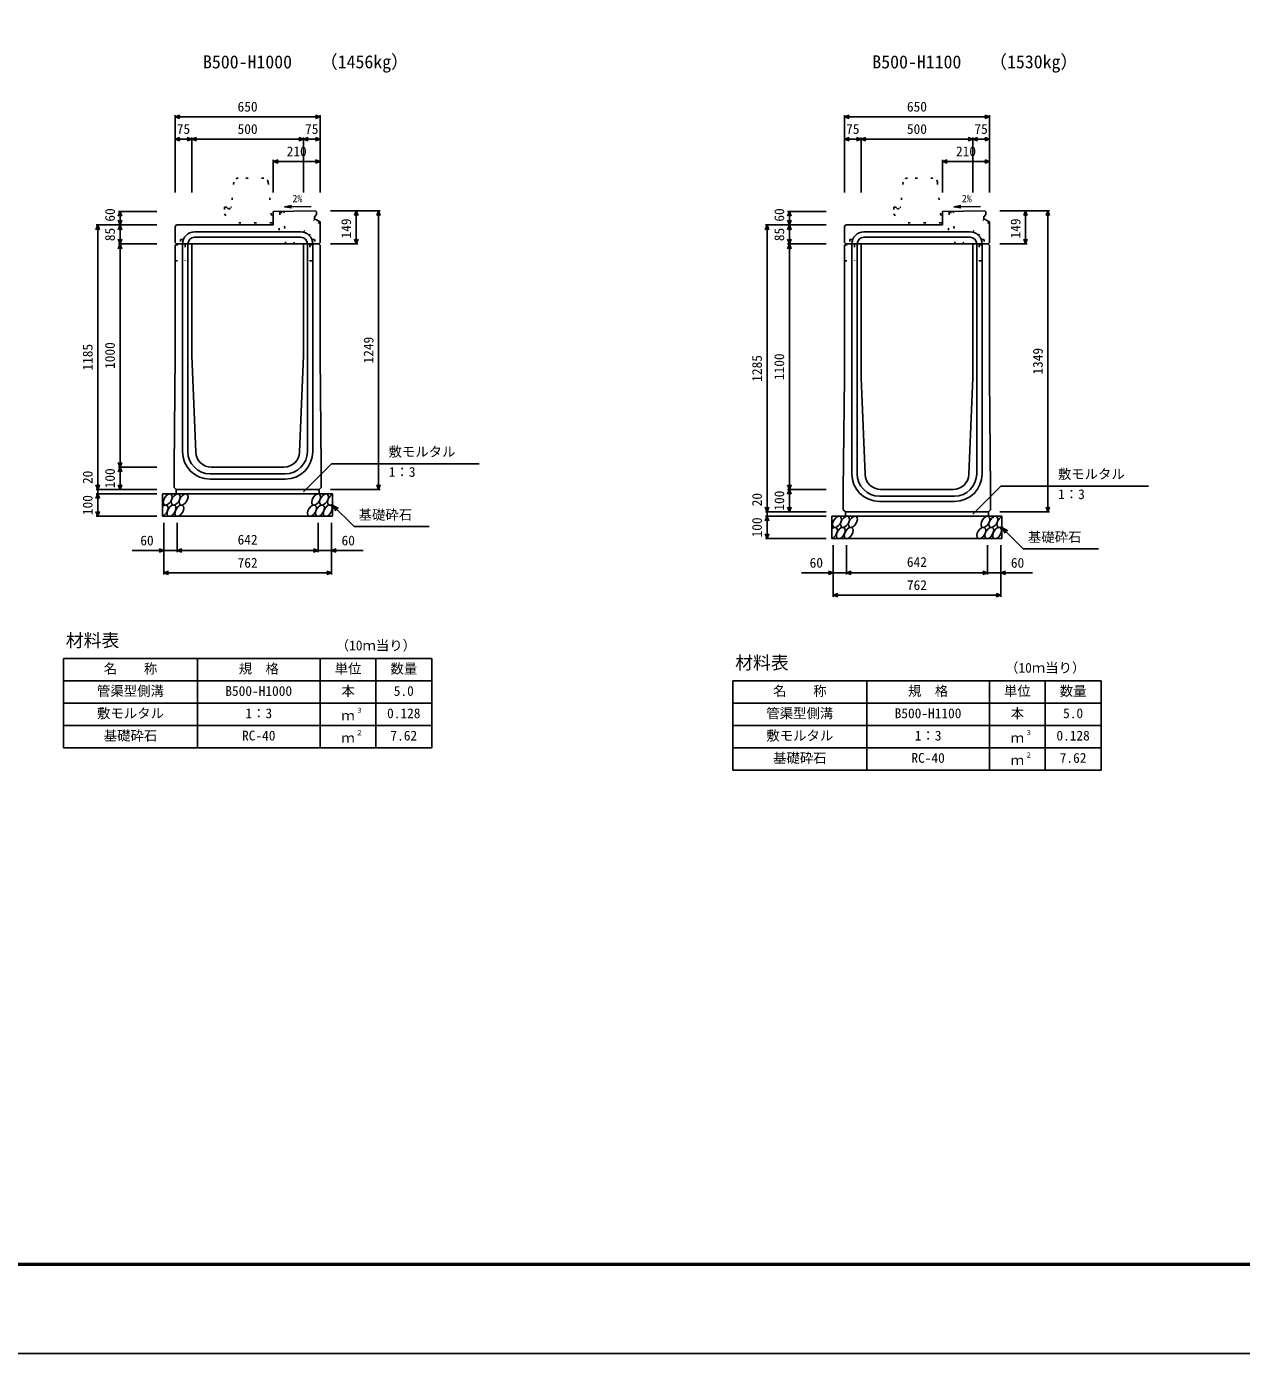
# Model space of a CAD drawing. Units: millimetres, scale not verified. Extents: x -12600 to 12600, y -5940 to 5940.
# Drawn here: x 1709 to 7154, y -5940 to 6 of the extents above; entities that cross this region are included whole.
import ezdxf
from ezdxf.enums import TextEntityAlignment as Align

# ---------------------------------------------------------------- set-up
doc = ezdxf.new("R2010")
doc.units = ezdxf.units.MM
doc.header["$LTSCALE"] = 40
doc.linetypes.add('DOTTED', pattern=[1.75, 0.25, -1.5])
for name, color, linetype, lineweight in [('0-0_DIM', 7, 'Continuous', 25), ('0-1_Defpoints', 5, 'Continuous', 25), ('0-2_HATCH', 6, 'Continuous', 25), ('0-3_HYO', 3, 'Continuous', 25), ('0-4_HYO2', 4, 'Continuous', 25), ('0-5_OUTLINE', 3, 'Continuous', 25), ('0-6_OUTLINE2', 4, 'DOTTED', 25), ('0-7_TXT', 7, 'Continuous', 25), ('0-8_WAKU', 3, 'Continuous', 25)]:
    doc.layers.add(name, color=color, linetype=linetype, lineweight=lineweight)
doc.styles.add('ＭＳ ゴシック', font='')
doc.styles.get('ＭＳ ゴシック').set_extended_font_data('MS Gothic')

msp = doc.modelspace()

# ---------------------------------------------------------------- linework, layer by layer
at = {"layer": '0-0_DIM'}
for p, q in [((2375, -391.04), (2375, -738.54)), ((3025, -398.54), (2375, -398.54)), ((3025, -391.04), (3025, -738.54)), ((5375, -391.04), (5375, -738.54)), ((6025, -398.54), (5375, -398.54)), ((6025, -391.04), (6025, -738.54)), ((2450, -498.54), (2375, -498.54)), ((2450, -491.04), (2450, -738.54)), ((2450, -498.54), (2950, -498.54)), ((2950, -491.04), (2950, -738.54)), ((2950, -498.54), (3025, -498.54)), ((5450, -498.54), (5375, -498.54)), ((5450, -491.04), (5450, -738.54)), ((5450, -498.54), (5950, -498.54)), ((5950, -491.04), (5950, -738.54)), ((5950, -498.54), (6025, -498.54)), ((2815, -591.04), (2815, -738.54)), ((5815, -591.04), (5815, -738.54)), ((2815, -598.54), (3025, -598.54)), ((5815, -598.54), (6025, -598.54)), ((2120.5, -823.54), (2293, -823.54)), ((2128, -823.54), (2128, -883.54)), ((3294.5, -819.54), (3072, -819.54)), ((3187, -819.54), (3187, -968.54)), ((3287, -819.54), (3287, -2068.54)), ((5120.5, -823.54), (5293, -823.54)), ((5128, -823.54), (5128, -883.54)), ((6294.5, -819.54), (6072, -819.54)), ((6187, -819.54), (6187, -968.54)), ((6287, -819.54), (6287, -2168.54)), ((2020.5, -883.54), (2293, -883.54)), ((2028, -883.54), (2028, -2068.54)), ((2128, -968.54), (2128, -883.54)), ((5020.5, -883.54), (5293, -883.54)), ((5028, -883.54), (5028, -2168.54)), ((5128, -968.54), (5128, -883.54)), ((2120.5, -968.54), (2293, -968.54)), ((2128, -968.54), (2128, -1968.54)), ((3194.5, -968.54), (3072, -968.54)), ((5120.5, -968.54), (5293, -968.54)), ((5128, -968.54), (5128, -2068.54)), ((6194.5, -968.54), (6072, -968.54)), ((2949.77, -2079.35), (3076, -1953.11)), ((3076, -1953.11), (3737.46, -1953.11)), ((2120.5, -1968.54), (2293, -1968.54)), ((2128, -1968.54), (2128, -2068.54)), ((2020.5, -2068.54), (2293, -2068.54)), ((2028, -2068.54), (2028, -2088.54)), ((3294.5, -2068.54), (3072, -2068.54)), ((5120.5, -2068.54), (5293, -2068.54)), ((5128, -2068.54), (5128, -2168.54)), ((5949.77, -2179.35), (6076, -2053.11)), ((6076, -2053.11), (6737.46, -2053.11)), ((2020.5, -2088.54), (2293, -2088.54)), ((2028, -2088.54), (2028, -2188.54)), ((3081, -2138.54), (3176.76, -2234.29)), ((3081, -2138.54), (3106.98, -2153.54)), ((3081, -2138.54), (3096, -2164.52)), ((2020.5, -2188.54), (2293, -2188.54)), ((5020.5, -2168.54), (5293, -2168.54)), ((5020.5, -2188.54), (5293, -2188.54)), ((5028, -2168.54), (5028, -2188.54)), ((5028, -2188.54), (5028, -2288.54)), ((6294.5, -2168.54), (6072, -2168.54)), ((2324, -2449.9), (2324, -2218.54)), ((2384, -2349.9), (2384, -2218.54)), ((3016, -2349.9), (3016, -2218.54)), ((3076, -2449.9), (3076, -2218.54)), ((3176.76, -2234.29), (3514.31, -2234.29)), ((6081, -2238.54), (6176.76, -2334.29)), ((6081, -2238.54), (6106.98, -2253.54)), ((6081, -2238.54), (6096, -2264.52)), ((5020.5, -2288.54), (5293, -2288.54)), ((5324, -2549.9), (5324, -2318.54)), ((5384, -2449.9), (5384, -2318.54)), ((6016, -2449.9), (6016, -2318.54)), ((6076, -2549.9), (6076, -2318.54)), ((2324, -2342.4), (2182.21, -2342.4)), ((2324, -2342.4), (2384, -2342.4)), ((2384, -2342.4), (3016, -2342.4)), ((3076, -2342.4), (3016, -2342.4)), ((3076, -2342.4), (3217.79, -2342.4)), ((6176.76, -2334.29), (6514.31, -2334.29)), ((2324, -2442.4), (3076, -2442.4)), ((5324, -2442.4), (5182.21, -2442.4)), ((5324, -2442.4), (5384, -2442.4)), ((5384, -2442.4), (6016, -2442.4)), ((6076, -2442.4), (6016, -2442.4)), ((6076, -2442.4), (6217.79, -2442.4)), ((5324, -2542.4), (6076, -2542.4))]:
    msp.add_line(p, q, dxfattribs=at)
for points in [[(2396.14, -406.23), (2375, -398.54), (2396.14, -390.84)], [(3003.86, -390.84), (3025, -398.54), (3003.86, -406.23)], [(5396.14, -406.23), (5375, -398.54), (5396.14, -390.84)], [(6003.86, -390.84), (6025, -398.54), (6003.86, -406.23)], [(2396.14, -490.84), (2375, -498.54), (2396.14, -506.23)], [(2428.86, -490.84), (2450, -498.54), (2428.86, -506.23)], [(2471.14, -506.23), (2450, -498.54), (2471.14, -490.84)], [(2928.86, -490.84), (2950, -498.54), (2928.86, -506.23)], [(2971.14, -490.84), (2950, -498.54), (2971.14, -506.23)], [(3003.86, -490.84), (3025, -498.54), (3003.86, -506.23)], [(5396.14, -490.84), (5375, -498.54), (5396.14, -506.23)], [(5428.86, -490.84), (5450, -498.54), (5428.86, -506.23)], [(5471.14, -506.23), (5450, -498.54), (5471.14, -490.84)], [(5928.86, -490.84), (5950, -498.54), (5928.86, -506.23)], [(5971.14, -490.84), (5950, -498.54), (5971.14, -506.23)], [(6003.86, -490.84), (6025, -498.54), (6003.86, -506.23)], [(2836.14, -590.84), (2815, -598.54), (2836.14, -606.23)], [(3003.86, -590.84), (3025, -598.54), (3003.86, -606.23)], [(5836.14, -590.84), (5815, -598.54), (5836.14, -606.23)], [(6003.86, -590.84), (6025, -598.54), (6003.86, -606.23)], [(2120.3, -844.68), (2128, -823.54), (2135.7, -844.68)], [(3179.3, -840.68), (3187, -819.54), (3194.7, -840.68)], [(3279.3, -840.68), (3287, -819.54), (3294.7, -840.68)], [(5120.3, -844.68), (5128, -823.54), (5135.7, -844.68)], [(6179.3, -840.68), (6187, -819.54), (6194.7, -840.68)], [(6279.3, -840.68), (6287, -819.54), (6294.7, -840.68)], [(2035.7, -904.68), (2028, -883.54), (2020.3, -904.68)], [(2135.7, -862.39), (2128, -883.54), (2120.3, -862.39)], [(2120.3, -904.68), (2128, -883.54), (2135.7, -904.68)], [(5035.7, -904.68), (5028, -883.54), (5020.3, -904.68)], [(5135.7, -862.39), (5128, -883.54), (5120.3, -862.39)], [(5120.3, -904.68), (5128, -883.54), (5135.7, -904.68)], [(2120.3, -947.39), (2128, -968.54), (2135.7, -947.39)], [(3179.3, -947.39), (3187, -968.54), (3194.7, -947.39)], [(5120.3, -947.39), (5128, -968.54), (5135.7, -947.39)], [(6179.3, -947.39), (6187, -968.54), (6194.7, -947.39)], [(2120.3, -989.68), (2128, -968.54), (2135.7, -989.68)], [(5120.3, -989.68), (5128, -968.54), (5135.7, -989.68)], [(2135.7, -1947.39), (2128, -1968.54), (2120.3, -1947.39)], [(2120.3, -1989.68), (2128, -1968.54), (2135.7, -1989.68)], [(2035.7, -2047.39), (2028, -2068.54), (2020.3, -2047.39)], [(2135.7, -2047.39), (2128, -2068.54), (2120.3, -2047.39)], [(3279.3, -2047.39), (3287, -2068.54), (3294.7, -2047.39)], [(5135.7, -2047.39), (5128, -2068.54), (5120.3, -2047.39)], [(5120.3, -2089.68), (5128, -2068.54), (5135.7, -2089.68)], [(2035.7, -2109.68), (2028, -2088.54), (2020.3, -2109.68)], [(2035.7, -2167.39), (2028, -2188.54), (2020.3, -2167.39)], [(5035.7, -2147.39), (5028, -2168.54), (5020.3, -2147.39)], [(5035.7, -2209.68), (5028, -2188.54), (5020.3, -2209.68)], [(5135.7, -2147.39), (5128, -2168.54), (5120.3, -2147.39)], [(6279.3, -2147.39), (6287, -2168.54), (6294.7, -2147.39)], [(5035.7, -2267.39), (5028, -2288.54), (5020.3, -2267.39)], [(2302.86, -2334.71), (2324, -2342.4), (2302.86, -2350.1)], [(2405.14, -2350.1), (2384, -2342.4), (2405.14, -2334.71)], [(2994.86, -2334.71), (3016, -2342.4), (2994.86, -2350.1)], [(3097.14, -2334.71), (3076, -2342.4), (3097.14, -2350.1)], [(2345.14, -2450.1), (2324, -2442.4), (2345.14, -2434.71)], [(3054.86, -2434.71), (3076, -2442.4), (3054.86, -2450.1)], [(5302.86, -2434.71), (5324, -2442.4), (5302.86, -2450.1)], [(5405.14, -2450.1), (5384, -2442.4), (5405.14, -2434.71)], [(5994.86, -2434.71), (6016, -2442.4), (5994.86, -2450.1)], [(6097.14, -2434.71), (6076, -2442.4), (6097.14, -2450.1)], [(5345.14, -2550.1), (5324, -2542.4), (5345.14, -2534.71)], [(6054.86, -2534.71), (6076, -2542.4), (6054.86, -2550.1)]]:
    msp.add_lwpolyline(points, dxfattribs=at)
at = {"layer": '0-1_Defpoints'}
msp.add_lwpolyline([(-4200, -5940), (12600, -5940), (12600, 5940), (-4200, 5940)], close=True, dxfattribs=at)
at = {"layer": '0-2_HATCH'}
for centre, start_param, end_param in [((2323.3, -2163.54), 3.7419964, 7.318141), ((3078, -2113.54), 0.6666252, 4.1103269), ((6078, -2213.54), 0.6666252, 4.1103269), ((5323.3, -2263.54), 3.7419964, 7.318141)]:
    msp.add_ellipse(centre, major_axis=(14.54, 23.54), ratio=0.5792, start_param=start_param, end_param=end_param, dxfattribs=at)
for centre in [(2341.89, -2113.54), (2358.77, -2163.54), (2377.37, -2113.54), (2394.25, -2163.54), (2412.84, -2113.54), (2988.45, -2163.54), (3007.05, -2113.54), (3023.93, -2163.54), (3042.52, -2113.54), (3059.41, -2163.54), (5341.89, -2213.54), (5377.37, -2213.54), (5412.84, -2213.54), (6007.05, -2213.54), (6042.52, -2213.54), (5358.77, -2263.54), (5394.25, -2263.54), (5988.45, -2263.54), (6023.93, -2263.54), (6059.41, -2263.54)]:
    msp.add_ellipse(centre, major_axis=(14.54, 23.54), ratio=0.5792, dxfattribs=at)
at = {"layer": '0-3_HYO'}
for p, q in [((2475, -2826.64), (2475, -3226.64)), ((3025, -2826.64), (3025, -3226.64)), ((3275, -2826.64), (3275, -3226.64)), ((1875, -2926.64), (3525, -2926.64)), ((5475, -2926.64), (5475, -3326.64)), ((6025, -2926.64), (6025, -3326.64)), ((6275, -2926.64), (6275, -3326.64)), ((4875, -3026.64), (6525, -3026.64))]:
    msp.add_line(p, q, dxfattribs=at)
for points in [[(1875, -3226.64), (3525, -3226.64), (3525, -2826.64), (1875, -2826.64)], [(4875, -3326.64), (6525, -3326.64), (6525, -2926.64), (4875, -2926.64)]]:
    msp.add_lwpolyline(points, close=True, dxfattribs=at)
at = {"layer": '0-4_HYO2'}
for p, q in [((1875, -3026.64), (3525, -3026.64)), ((1875, -3126.64), (3525, -3126.64)), ((4875, -3126.64), (6525, -3126.64)), ((4875, -3226.64), (6525, -3226.64))]:
    msp.add_line(p, q, dxfattribs=at)
at = {"layer": '0-5_OUTLINE', "linetype": 'DOTTED'}
for p, q in [((2638.19, -691.59), (2627, -803.54)), ((2771.9, -673.54), (2658.1, -673.54)), ((2791.8, -691.55), (2810, -873.54)), ((5638.19, -691.59), (5627, -803.54)), ((5771.9, -673.54), (5658.1, -673.54)), ((5791.8, -691.55), (5810, -873.54)), ((2597, -803.54), (2597, -833.54)), ((2597, -803.54), (2605, -803.54)), ((5597, -803.54), (5597, -833.54)), ((5597, -803.54), (5605, -803.54)), ((2597, -833.54), (2620, -873.54)), ((2810, -873.54), (2620, -873.54)), ((5597, -833.54), (5620, -873.54)), ((5810, -873.54), (5620, -873.54))]:
    msp.add_line(p, q, dxfattribs=at)
at = {"layer": '0-5_OUTLINE'}
for p, q in [((2815, -823.54), (3004, -819.94)), ((2815, -823.54), (2815, -883.54)), ((3004, -819.94), (3009, -824.84)), ((3009, -824.84), (3009, -836.54)), ((5815, -823.54), (6004, -819.94)), ((5815, -823.54), (5815, -883.54)), ((6004, -819.94), (6009, -824.84)), ((6009, -824.84), (6009, -836.54)), ((2375, -889.54), (2381, -883.54)), ((2375, -889.54), (2375, -962.54)), ((2381, -883.54), (2815, -883.54)), ((3000, -846.54), (3009, -836.54)), ((3000, -846.54), (3000, -856.54)), ((3000, -856.54), (3025, -869.54)), ((5375, -889.54), (5381, -883.54)), ((5375, -889.54), (5375, -962.54)), ((5381, -883.54), (5815, -883.54)), ((6000, -846.54), (6009, -836.54)), ((6000, -846.54), (6000, -856.54)), ((6000, -856.54), (6025, -869.54)), ((2375, -962.54), (2381, -968.54)), ((2375, -974.54), (2381, -968.54)), ((2375, -1468.54), (2375, -974.54)), ((3019, -968.54), (2381, -968.54)), ((2450, -968.54), (2450, -1468.54)), ((2950, -968.54), (2950, -1468.54)), ((3019, -968.54), (3025, -974.54)), ((3025, -974.54), (3025, -1468.54)), ((5375, -962.54), (5381, -968.54)), ((5375, -974.54), (5381, -968.54)), ((5375, -1568.54), (5375, -974.54)), ((6019, -968.54), (5381, -968.54)), ((5450, -968.54), (5450, -1568.54)), ((5950, -968.54), (5950, -1568.54)), ((6019, -968.54), (6025, -974.54)), ((6025, -974.54), (6025, -1568.54)), ((2375, -1468.54), (2370, -1968.54)), ((2450, -1468.54), (2467.31, -1901.33)), ((2950, -1468.54), (2932.69, -1901.33)), ((3025, -1468.54), (3030, -1968.54)), ((5375, -1568.54), (5370, -2068.54)), ((5450, -1568.54), (5467.31, -2001.33)), ((5950, -1568.54), (5932.69, -2001.33)), ((6025, -1568.54), (6030, -2068.54)), ((2370, -2059.54), (2370, -1968.54)), ((2862.74, -1968.54), (2537.26, -1968.54)), ((3030, -2059.54), (3030, -1968.54)), ((2370, -2059.54), (2379, -2068.54)), ((3021, -2068.54), (2379, -2068.54)), ((2379, -2068.54), (2379, -2088.54)), ((3021, -2068.54), (3030, -2059.54)), ((3021, -2068.54), (3021, -2088.54)), ((5370, -2159.54), (5370, -2068.54)), ((5862.74, -2068.54), (5537.26, -2068.54)), ((6030, -2159.54), (6030, -2068.54)), ((2319, -2088.54), (3081, -2088.54)), ((2319, -2188.54), (2319, -2088.54)), ((3081, -2188.54), (3081, -2088.54)), ((2319, -2188.54), (3081, -2188.54)), ((5319, -2188.54), (6081, -2188.54)), ((5319, -2288.54), (5319, -2188.54)), ((5370, -2159.54), (5379, -2168.54)), ((6021, -2168.54), (5379, -2168.54)), ((5379, -2168.54), (5379, -2188.54)), ((6021, -2168.54), (6030, -2159.54)), ((6021, -2168.54), (6021, -2188.54)), ((6081, -2288.54), (6081, -2188.54)), ((5319, -2288.54), (6081, -2288.54))]:
    msp.add_line(p, q, dxfattribs=at)
at = {"layer": '0-5_OUTLINE', "linetype": 'DOTTED'}
for points in [[(2605, -803.54), (2615, -813.54), (2625, -803.54), (2627, -803.54)], [(5605, -803.54), (5615, -813.54), (5625, -803.54), (5627, -803.54)]]:
    msp.add_lwpolyline(points, dxfattribs=at)
at = {"layer": '0-5_OUTLINE'}
for points in [[(3019, -968.54), (3025, -962.54), (3025, -869.54)], [(6019, -968.54), (6025, -962.54), (6025, -869.54)]]:
    msp.add_lwpolyline(points, dxfattribs=at)
at = {"layer": '0-5_OUTLINE', "linetype": 'DOTTED'}
for centre, start, end in [((2658.1, -693.54), 90, 174.40835), ((2771.9, -693.54), 4.08463, 90), ((5658.1, -693.54), 90, 174.40835), ((5771.9, -693.54), 4.08463, 90)]:
    msp.add_arc(centre, 20, start, end, dxfattribs=at)
at = {"layer": '0-5_OUTLINE'}
for centre, start, end in [((2537.26, -1898.54), 182.29061, 270.36797), ((2862.74, -1898.54), 270, 357.70939), ((5537.26, -1998.54), 182.29061, 270.36797), ((5862.74, -1998.54), 270, 357.70939)]:
    msp.add_arc(centre, 70, start, end, dxfattribs=at)
at = {"layer": '0-6_OUTLINE2'}
for p, q in [((2845, -827.29), (2838.5, -968.54)), ((2845, -827.29), (2842.53, -823.01)), ((2845, -827.29), (2863, -827.29)), ((2863, -827.29), (2865.73, -822.57)), ((2869.5, -968.54), (2863, -827.29)), ((5845, -827.29), (5838.5, -968.54)), ((5845, -827.29), (5842.53, -823.01)), ((5845, -827.29), (5863, -827.29)), ((5863, -827.29), (5865.73, -822.57)), ((5869.5, -968.54), (5863, -827.29)), ((2902.91, -968.54), (3001.45, -857.29)), ((3023.39, -868.7), (2945.93, -968.54)), ((5902.91, -968.54), (6001.45, -857.29)), ((6023.39, -868.7), (5945.93, -968.54)), ((2399, -948.04), (2411, -948.04)), ((2399, -948.04), (2399, -973.04)), ((2411, -948.04), (2411, -973.04)), ((2989, -948.04), (3001, -948.04)), ((2989, -948.04), (2989, -973.04)), ((3001, -948.04), (3001, -973.04)), ((5399, -948.04), (5411, -948.04)), ((5399, -948.04), (5399, -973.04)), ((5411, -948.04), (5411, -973.04)), ((5989, -948.04), (6001, -948.04)), ((5989, -948.04), (5989, -973.04)), ((6001, -948.04), (6001, -973.04)), ((2376.5, -973.04), (2420, -973.04)), ((2420, -973.04), (2420, -1043.54)), ((2979.45, -973.04), (2979.45, -1043.54)), ((2979.45, -973.04), (3023.5, -973.04)), ((5376.5, -973.04), (5420, -973.04)), ((5420, -973.04), (5420, -1043.54)), ((5979.45, -973.04), (5979.45, -1043.54)), ((5979.45, -973.04), (6023.5, -973.04)), ((2375, -1043.54), (2420, -1043.54)), ((2979.45, -1043.54), (3025, -1043.54)), ((5375, -1043.54), (5420, -1043.54)), ((5979.45, -1043.54), (6025, -1043.54))]:
    msp.add_line(p, q, dxfattribs=at)
at = {"layer": '0-6_OUTLINE2', "linetype": 'Continuous'}
for p, q in [((2938, -914.54), (2462, -914.54)), ((2938, -938.54), (2462, -938.54)), ((5938, -914.54), (5462, -914.54)), ((5938, -938.54), (5462, -938.54)), ((2408, -968.54), (2408, -1898.54)), ((2432, -968.54), (2432, -1898.54)), ((2968, -968.54), (2968, -1898.54)), ((2992, -968.54), (2992, -1898.54)), ((5408, -968.54), (5408, -1998.54)), ((5432, -968.54), (5432, -1998.54)), ((5968, -968.54), (5968, -1998.54)), ((5992, -968.54), (5992, -1998.54)), ((2868, -1998.54), (2532, -1998.54)), ((2868, -2022.54), (2532, -2022.54)), ((5868, -2098.54), (5532, -2098.54)), ((5868, -2122.54), (5532, -2122.54))]:
    msp.add_line(p, q, dxfattribs=at)
for centre, radius, start, end in [((2462, -968.54), 54, 90, 180), ((2462, -968.54), 30, 90, 180), ((2938, -968.54), 54, 0, 90), ((2938, -968.54), 30, 0, 90), ((5462, -968.54), 54, 90, 180), ((5462, -968.54), 30, 90, 180), ((5938, -968.54), 54, 0, 90), ((5938, -968.54), 30, 0, 90), ((2532, -1898.54), 124, 180, 270), ((2532, -1898.54), 100, 180, 270), ((2868, -1898.54), 100, 270, 0), ((2868, -1898.54), 124, 270, 0), ((5532, -1998.54), 124, 180, 270), ((5532, -1998.54), 100, 180, 270), ((5868, -1998.54), 100, 270, 0), ((5868, -1998.54), 124, 270, 0)]:
    msp.add_arc(centre, radius, start, end, dxfattribs=at)
at = {"layer": '0-7_TXT'}
for p, q in [((2866.66, -802.55), (2896.3, -807.2)), ((5866.66, -802.55), (5896.3, -807.2))]:
    msp.add_line(p, q, dxfattribs=at)
for points in [[(2985.51, -800.29), (2866.66, -802.55), (2896.1, -796.78)], [(5985.51, -800.29), (5866.66, -802.55), (5896.1, -796.78)]]:
    msp.add_lwpolyline(points, dxfattribs=at)
at = {"layer": '0-8_WAKU', "lineweight": 50}
msp.add_lwpolyline([(-3800, -5540), (12200, -5540), (12200, 5540), (-3800, 5540)], close=True, dxfattribs=at)

# ---------------------------------------------------------------- texts
at = {"layer": '0-0_DIM', "style": 'ＭＳ ゴシック'}
for s, p in [('650', (2655, -388.54)), ('650', (5655, -388.54)), ('75', (2382.5, -488.54)), ('500', (2655, -488.54)), ('75', (2957.5, -488.54)), ('75', (5382.5, -488.54)), ('500', (5655, -488.54)), ('75', (5957.5, -488.54)), ('210', (2875, -588.54)), ('210', (5875, -588.54)), ('敷モルタル', (3331.6, -1934.38)), ('1：3', (3332.6, -2025.07)), ('敷モルタル', (6331.6, -2034.38)), ('1：3', (6332.6, -2125.07)), ('基礎砕石', (3197.32, -2217.12)), ('基礎砕石', (6197.32, -2317.12)), ('60', (2219, -2332.4)), ('642', (2655, -2328.54)), ('60', (3121, -2332.4)), ('762', (2655, -2432.4)), ('60', (5219, -2432.4)), ('642', (5655, -2428.54)), ('60', (6121, -2432.4)), ('762', (5655, -2532.4))]:
    msp.add_text(s, height=43.99, dxfattribs=at).set_placement(p, align=Align.BOTTOM_LEFT)
for s, p in [('60', (2118, -868.54)), ('60', (5118, -868.54)), ('149', (3177, -944.04)), ('149', (6177, -944.04)), ('85', (2118, -956.04)), ('85', (5118, -956.04)), ('1185', (2018, -1536.04)), ('1000', (2118, -1528.54)), ('1249', (3277, -1504.04)), ('1285', (5018, -1586.04)), ('1100', (5118, -1578.54)), ('1349', (6277, -1554.04)), ('20', (2018, -2044.22)), ('100', (2118, -2063.54)), ('100', (5118, -2163.54)), ('100', (2018, -2183.54)), ('20', (5018, -2144.22)), ('100', (5018, -2283.54))]:
    msp.add_text(s, height=43.99, rotation=90, dxfattribs=at).set_placement(p, align=Align.BOTTOM_LEFT)
at = {"layer": '0-7_TXT', "style": 'ＭＳ ゴシック'}
for s, height, p in [('（1456kg）', 58.65, (3023.7, -199.16)), ('（1530kg）', 58.65, (6023.7, -199.16)), ('B500-H1000', 58.65, (2500, -199.56)), ('B500-H1100', 58.65, (5500, -199.56)), ('2%', 32.99, (2900.59, -791.54)), ('2%', 32.99, (5900.59, -791.54)), ('材料表', 58.65, (1885, -2791.64)), ('（10ｍ当り）', 43.99, (3095, -2802.64)), ('名\u3000\u3000称', 43.99, (2055, -2906.64)), ('規\u3000格', 43.99, (2660, -2906.64)), ('単位', 43.99, (3090, -2906.64)), ('数量', 43.99, (3340, -2906.64)), ('材料表', 58.65, (4885, -2891.64)), ('（10ｍ当り）', 43.99, (6095, -2902.64)), ('管渠型側溝', 43.99, (2025, -3006.64)), ('B500-H1000', 43.99, (2600, -3006.64)), ('本', 43.99, (3120, -3006.64)), ('5.0', 43.99, (3355, -3006.64)), ('名\u3000\u3000称', 43.99, (5055, -3006.64)), ('規\u3000格', 43.99, (5660, -3006.64)), ('単位', 43.99, (6090, -3006.64)), ('数量', 43.99, (6340, -3006.64)), ('敷モルタル', 43.99, (2025, -3106.64)), ('1：3', 43.99, (2690, -3106.64)), ('ｍ', 43.99, (3120, -3116.64)), ('３', 21.99, (3185.54, -3076.27)), ('0.128', 43.99, (3325, -3106.64)), ('管渠型側溝', 43.99, (5025, -3106.64)), ('B500-H1100', 43.99, (5600, -3106.64)), ('本', 43.99, (6120, -3106.64)), ('5.0', 43.99, (6355, -3106.64)), ('基礎砕石', 43.99, (2055, -3206.64)), ('RC-40', 43.99, (2675, -3206.64)), ('２', 21.99, (3185.54, -3176.27)), ('7.62', 43.99, (3340, -3206.64)), ('敷モルタル', 43.99, (5025, -3206.64)), ('1：3', 43.99, (5690, -3206.64)), ('３', 21.99, (6185.54, -3176.27)), ('0.128', 43.99, (6325, -3206.64)), ('ｍ', 43.99, (3120, -3216.64)), ('ｍ', 43.99, (6120, -3216.64)), ('基礎砕石', 43.99, (5055, -3306.64)), ('RC-40', 43.99, (5675, -3306.64)), ('ｍ', 43.99, (6120, -3316.64)), ('２', 21.99, (6185.54, -3276.27)), ('7.62', 43.99, (6340, -3306.64))]:
    msp.add_text(s, height=height, dxfattribs=at).set_placement(p, align=Align.BOTTOM_LEFT)

doc.saveas('drawing.dxf')
